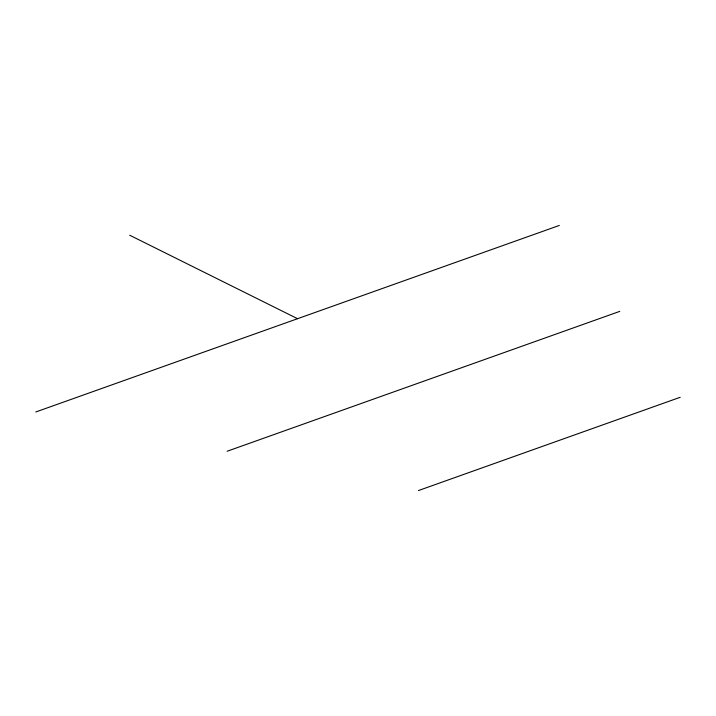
<?xml version="1.0" encoding="UTF-8"?>
<svg xmlns="http://www.w3.org/2000/svg" width="716" height="716" viewBox="0 0 716 716"><rect width="100%" height="100%" fill="white"/><g stroke="black" fill="none" stroke-linecap="round" stroke-linejoin="round"><path stroke-width="1.07" d="M35.8 411.969L559.321 225.442M227.124 451.259L619.761 311.37M418.439 490.558L680.2 397.291M129.721 235.233L297.561 318.71"/></g></svg>
